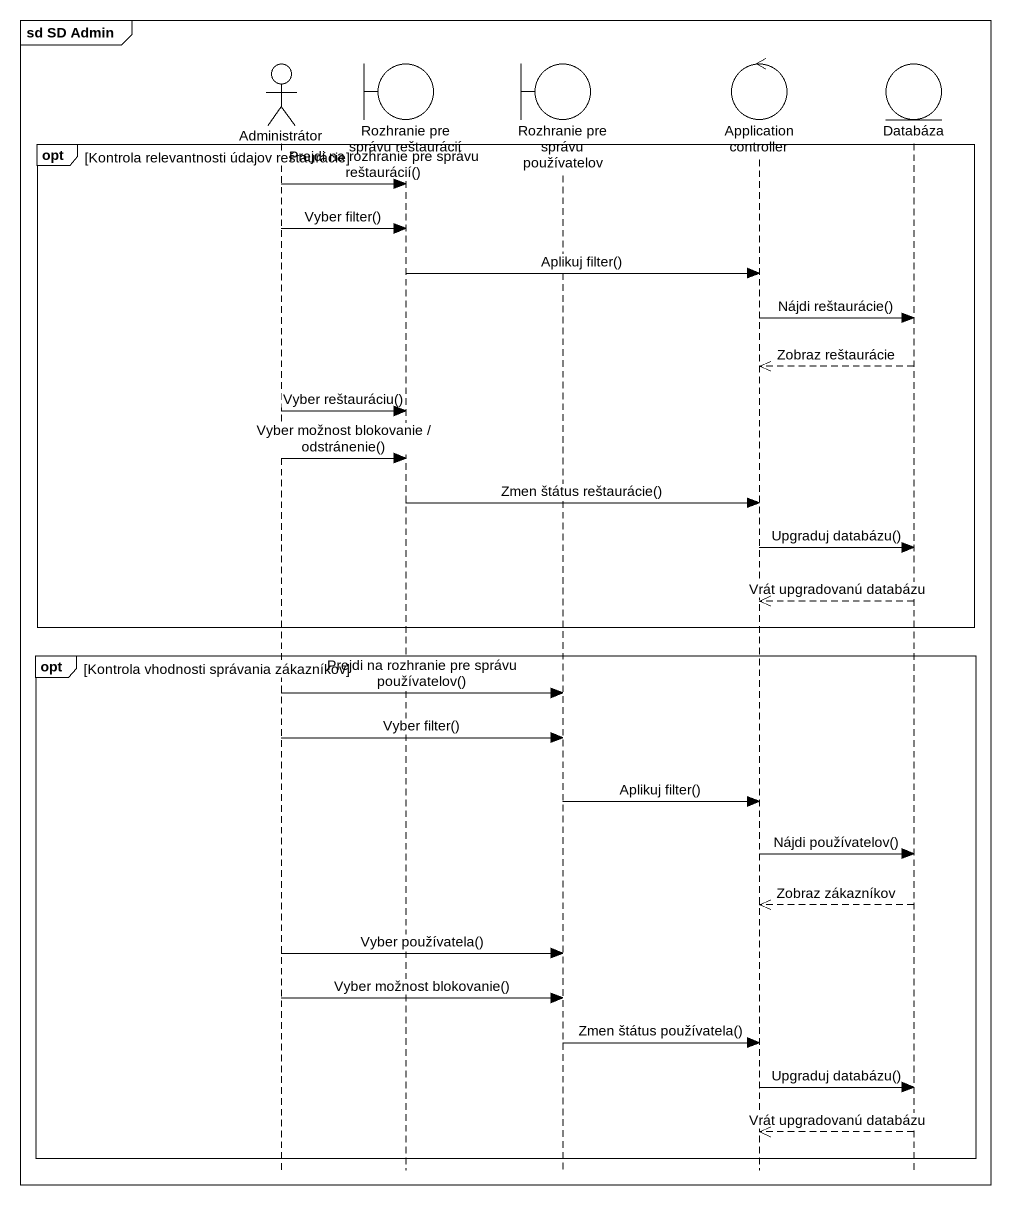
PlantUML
@startuml
mainframe sd SD Admin
hide footbox
actor Administrátor
boundary "Rozhranie pre správu reštaurácií" as Rozhranie_pre_správu
boundary "Rozhranie pre správu používatelov" as Rozhranie_pre_správu_2
control "Application controller" as Application_controller
entity Databáza

opt Kontrola relevantnosti údajov reštaurácie
  Administrátor -> Rozhranie_pre_správu : Prejdi na rozhranie pre správu reštaurácií()
  Administrátor -> Rozhranie_pre_správu : Vyber filter()
  Rozhranie_pre_správu -> Application_controller : Aplikuj filter()
  Application_controller -> Databáza : Nájdi reštaurácie()
  Databáza -->> Application_controller : Zobraz reštaurácie
  Administrátor -> Rozhranie_pre_správu : Vyber reštauráciu()
  Administrátor -> Rozhranie_pre_správu : Vyber možnost blokovanie / odstránenie()
  Rozhranie_pre_správu -> Application_controller : Zmen štátus reštaurácie()
  Application_controller -> Databáza : Upgraduj databázu()
  Databáza -->> Application_controller : Vrát upgradovanú databázu
end
opt Kontrola vhodnosti správania zákazníkov
  Administrátor -> Rozhranie_pre_správu_2 : Prejdi na rozhranie pre správu používatelov()
  Administrátor -> Rozhranie_pre_správu_2 : Vyber filter()
  Rozhranie_pre_správu_2 -> Application_controller : Aplikuj filter()
  Application_controller -> Databáza : Nájdi používatelov()
  Databáza -->> Application_controller : Zobraz zákazníkov
  Administrátor -> Rozhranie_pre_správu_2 : Vyber používatela()
  Administrátor -> Rozhranie_pre_správu_2 : Vyber možnost blokovanie()
  Rozhranie_pre_správu_2 -> Application_controller : Zmen štátus používatela()
  Application_controller -> Databáza : Upgraduj databázu()
  Databáza -->> Application_controller : Vrát upgradovanú databázu
end
@enduml
